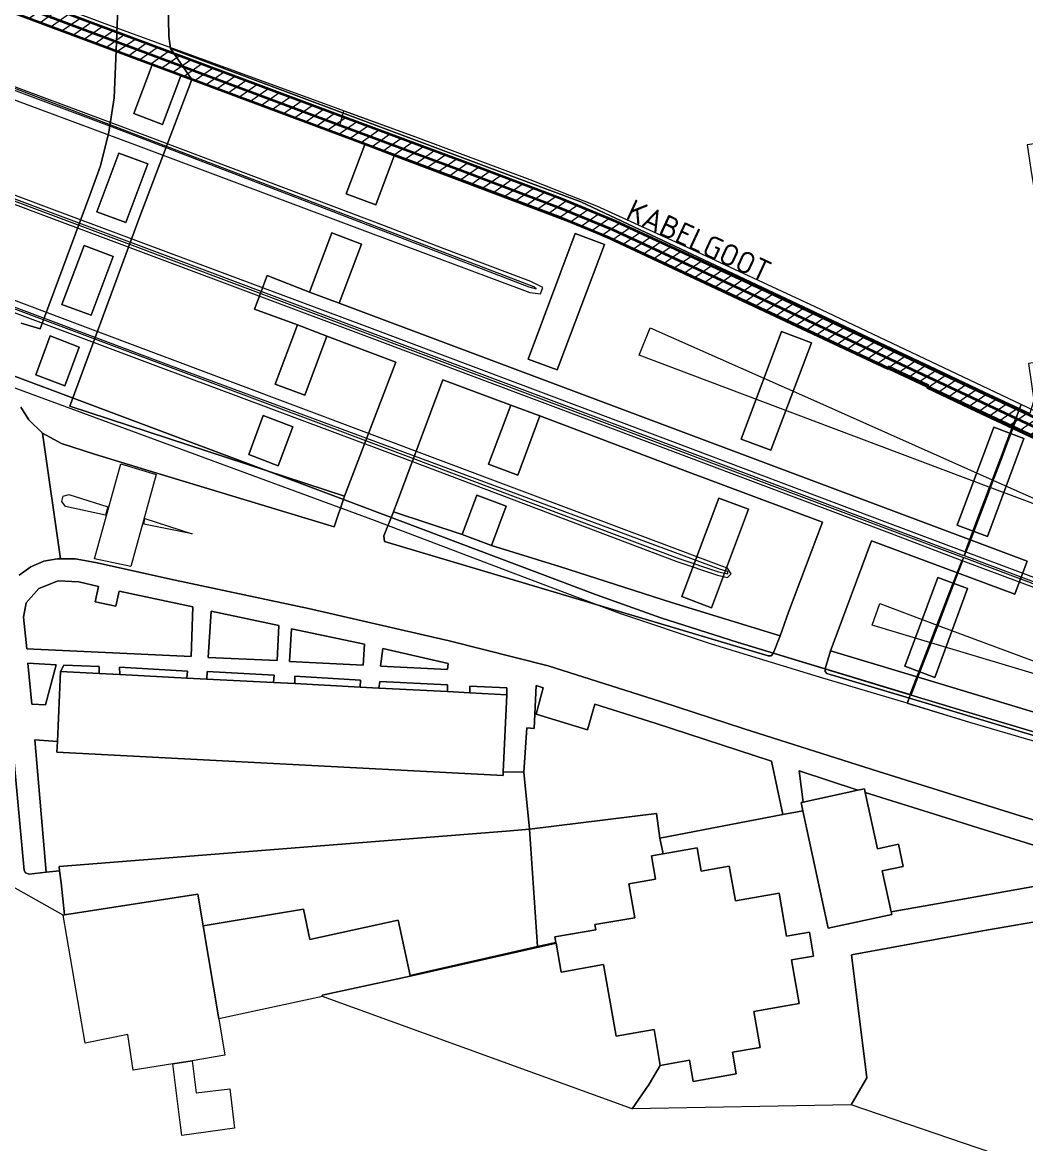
# Model space of a CAD drawing. Header units: metres. Extents: x 112942 to 118371, y 496117 to 499046.
# Drawn here: x 115699.1 to 115813.6, y 497383.7 to 497511.5 of the extents above; entities that cross this region are included whole.
import ezdxf
from ezdxf.enums import TextEntityAlignment as Align

# ---------------------------------------------------------------- set-up
doc = ezdxf.new("R2010")
doc.units = ezdxf.units.M
for name, color, linetype, lineweight in [('B-WE-OG-TOPOKAART-G', 253, 'Continuous', 18), ('N-WE-KL-DATA_GLASVEZEL-G', 90, 'KL-GLASVEZEL-N', 35), ('N-WE-KL-DATA_KABELGOOT-A', 92, 'Continuous', 18), ('N-WE-KL-DATA_KABELGOOT-G', 90, 'Continuous', 35), ('N-WE-KL-DATA_KABELGOOT-T25', 7, 'Continuous', 25)]:
    doc.layers.add(name, color=color, linetype=linetype, lineweight=lineweight)
doc.styles.add('NLCS-ISO-T25', font='NLCS-ISO.ttf', dxfattribs={"height": 2.5})
doc.linetypes.add('KL-GLASVEZEL-N', pattern='A,4,-1,[101,NLCS.SHX,S=0.5,R=0,X=0,Y=0],-1,4,-1,["G",Standard,S=1,R=0,X=-0.25,Y=-0.5],-1.5', length=12.5)

msp = doc.modelspace()

# ---------------------------------------------------------------- hatches: boundary and pattern name
at = {"layer": 'N-WE-KL-DATA_KABELGOOT-A'}
h = msp.add_hatch(dxfattribs=at)
h.set_pattern_fill('ANSI31', color=256, scale=0.35, style=0)
h.set_pattern_definition([(35, (115239.072, 497068.6275), (-0.6373868, 0.9102827), [])])
h.paths.add_polyline_path([(115866.167, 497443.04), (115858.41, 497446.077), (115840.874, 497454.173), (115812.922, 497467.293), (115784.142, 497480.806), (115766.854, 497488.838), (115760.714, 497491.373), (115749.683, 497495.555), (115735.685, 497500.78), (115685.294, 497519.623), (115680.712, 497521.341), (115680.01, 497519.468), (115684.594, 497517.749), (115734.985, 497498.906), (115748.979, 497493.683), (115759.978, 497489.513), (115766.05, 497487.006), (115783.296, 497478.994), (115812.072, 497465.483), (115840.03, 497452.359), (115857.626, 497444.237), (115865.438, 497441.178)])

# ---------------------------------------------------------------- linework, layer by layer
at = {"layer": 'B-WE-OG-TOPOKAART-G'}
for points, elevation in [([(115703.122, 497429.522), (115703.493, 497437.509), (115707.879, 497437.282), (115710.26, 497437.158), (115717.909, 497436.761), (115720.168, 497436.644), (115727.764, 497436.249), (115730.22, 497436.122), (115737.682, 497435.735), (115739.816, 497435.624), (115747.637, 497435.218), (115750.173, 497435.086), (115754.409, 497434.866), (115754.004, 497426.053), (115753.986, 497425.655), (115703.066, 497428.296), (115703.122, 497429.522)], -0.235), ([(115795.301, 497423.694), (115796.687, 497417.283), (115799.095, 497417.804), (115799.64, 497415.279), (115797.248, 497414.762), (115798.261, 497410.079), (115798.325, 497409.781), (115791.084, 497408.215), (115788.184, 497421.631), (115787.983, 497422.562), (115788.236, 497422.617), (115794.443, 497423.958), (115795.208, 497424.124), (115795.301, 497423.694)], 0.049)]:
    msp.add_lwpolyline(points, close=True, dxfattribs=dict(at, elevation=elevation))
for points in [[(115809.343, 497458.05, 6.985), (115808.175, 497454.965, 7.055), (115806.948, 497451.722, 7.071), (115806.934, 497451.686, 7.115), (115806.731, 497451.148, 7.027), (115806.57, 497450.722, 7.078), (115798.806, 497453.639, 7.077), (115779.42, 497460.927, 7.077), (115760.739, 497467.952, 7.08), (115737.283, 497476.748, 7.08), (115716.351, 497484.624, 7.043), (115698.2, 497491.413, 7.053), (115675.74, 497499.817, 7.133), (115641.164, 497512.772, 7.13), (115599.672, 497528.333, 7.123), (115555.869, 497544.778, 7.12), (115518.239, 497558.855, 7.08), (115473.534, 497575.6, 7.077)], [(115697.506, 497540.23, -0.217), (115709.039, 497525.242, -0.407), (115710.2, 497524.825, -0.521), (115712.995, 497523.814, -0.602), (115715.088, 497523.232, -0.577), (115715.593, 497521.301, -0.518), (115714.699, 497519.931, -0.466), (115715.253, 497518.051, -0.452), (115715.769, 497513.904, -0.297), (115715.823, 497509.963, -0.27), (115716.042, 497508.593, -0.322), (115718.445, 497505.035, -0.348), (115712.412, 497489.096, -0.331), (115704.535, 497467.777, -0.309), (115735.884, 497457.524, -0.384), (115734.702, 497454.023, -0.17), (115714.484, 497460.13, -0.148), (115710.457, 497461.347, -0.143), (115707.348, 497462.286, -0.14), (115703.602, 497463.512, -0.14), (115701.428, 497464.678, -0.153), (115699.866, 497466.199, -0.153), (115698.943, 497467.674, -0.188)], [(115698.871, 497535.4, -0.223), (115702.467, 497530.508, -0.23), (115705.034, 497526.43, -0.163), (115707.07, 497522.206, -0.18), (115708.784, 497517.899, -0.19), (115710.014, 497513.299, -0.16), (115709.857, 497509.255, -0.178), (115709.584, 497502.964, -0.164), (115708.981, 497499.029, -0.165), (115708.031, 497495.193, -0.179), (115706.83, 497491.846, -0.178), (115701.137, 497476.604, -0.209), (115698.998, 497477.247, -0.141)], [(115698.998, 497477.247, -0.141), (115701.137, 497476.604, -0.209), (115706.83, 497491.846, -0.178), (115708.031, 497495.193, -0.179), (115708.981, 497499.029, -0.165), (115709.584, 497502.964, -0.164), (115709.857, 497509.255, -0.178), (115710.014, 497513.299, -0.16), (115708.784, 497517.899, -0.19), (115707.07, 497522.206, -0.18), (115705.034, 497526.43, -0.163), (115702.467, 497530.508, -0.23), (115698.871, 497535.4, -0.223)], [(115789.999, 497531.934, -0.353), (115828.944, 497510.552, -0.288), (115831.406, 497509.584, -0.301), (115830.787, 497509.227, -0.206), (115831.601, 497500.819, -0.371), (115817.569, 497498.119, -0.541), (115813.789, 497497.573, -0.541), (115814.188, 497494.775, -0.541), (115817.756, 497473.178, -0.463), (115813.953, 497472.645, -0.463), (115814.535, 497468.469, -0.463), (115814.079, 497466.927, -0.199), (115808.883, 497469.36, -0.203), (115802.718, 497472.297, -0.3), (115798.971, 497474.062, -0.3), (115762.861, 497491.082, -0.338), (115755.282, 497493.906, -0.402), (115716.042, 497508.593, -0.322), (115715.823, 497509.963, -0.27), (115715.769, 497513.904, -0.297)], [(115684.944, 497518.686, 4.923), (115735.245, 497499.877, 6.177), (115749.331, 497494.619, 6.56), (115760.346, 497490.443, 6.627), (115766.452, 497487.922, 6.637), (115783.719, 497479.9, 6.843), (115812.45, 497466.405, 6.85), (115811.286, 497463.329, 6.884), (115810.889, 497462.28, 6.943), (115809.953, 497459.806, 6.959), (115809.701, 497459.139, 6.983), (115809.308, 497458.1, 7.007), (115809.296, 497458.067, 6.985), (115808.128, 497454.983, 7.055), (115806.901, 497451.74, 7.071), (115806.887, 497451.704, 7.115), (115806.679, 497451.167, 7.027), (115798.132, 497454.364, 7.033), (115771.341, 497464.467, 7.063), (115738.457, 497476.81, 7.063), (115702.786, 497490.147, 7.053), (115676.544, 497499.999, 7.157)], [(115691.918, 497517.646, 5.188), (115708.532, 497511.425, 5.63), (115743.976, 497498.482, 6.623), (115757.042, 497493.639, 6.791), (115764.639, 497490.623, 6.812), (115774.992, 497485.926, 6.821), (115789.568, 497479.13, 6.866), (115813.074, 497467.996, 7.046), (115813.016, 497467.835, 8.912), (115812.497, 497466.388, 6.85), (115811.333, 497463.311, 6.884), (115810.936, 497462.262, 6.943), (115810, 497459.788, 6.959), (115809.343, 497458.05, 6.985)], [(115680.382, 497509.327, 7.067), (115711.719, 497497.702, 7.083), (115737.898, 497487.9, 7.073), (115757.039, 497480.756, 6.87), (115758.259, 497480.583, 6.77), (115758.513, 497481.329, 6.77), (115757.142, 497482.003, 6.77), (115746.958, 497485.839, 6.627), (115740.444, 497488.329, 6.542), (115713.432, 497498.546, 5.89), (115691.969, 497506.504, 5.288)], [(115832.246, 497455.815, -0.203), (115807.883, 497467.222, -0.203), (115802.354, 497469.825, -0.216), (115802.509, 497470.221, -0.199), (115798.015, 497472.343, -0.215), (115797.838, 497471.979, -0.225), (115766.046, 497486.887, -0.295), (115762.491, 497488.424, -0.201), (115741.567, 497496.342, -0.223), (115738.199, 497497.606, -0.274), (115718.445, 497505.035, -0.348), (115716.042, 497508.593, -0.322), (115755.282, 497493.906, -0.402), (115762.861, 497491.082, -0.338), (115798.971, 497474.062, -0.3)], [(115694.12, 497505.354, 7.087), (115709.66, 497499.535, 7.087), (115734.542, 497489.992, 7.087), (115756.911, 497481.399, 7.624), (115757.771, 497481.147, 6.8), (115757.479, 497481.404, 6.8), (115689.482, 497507.363, 5.173)], [(115713.933, 497506.714, -0.235), (115717.205, 497505.473, -0.247), (115715.11, 497499.896, -0.239), (115711.829, 497501.171, -0.244), (115713.933, 497506.714, -0.235)], [(115711.829, 497501.171, -0.244), (115715.11, 497499.896, -0.239), (115717.205, 497505.473, -0.247), (115713.933, 497506.714, -0.235), (115711.829, 497501.171, -0.244)], [(115822.839, 497430.37, -0.03), (115803.633, 497436.193, -0.111), (115791.357, 497439.87, -0.218), (115791.981, 497441.574, -0.21), (115796.037, 497452.42, -0.151), (115812.369, 497446.321, -0.146), (115813.797, 497450.082, -0.126), (115775.764, 497464.368, -0.32), (115735.289, 497479.514, -0.238), (115737.815, 497486.256, -0.239), (115734.427, 497487.529, -0.292), (115731.898, 497480.788, -0.293), (115727.052, 497482.663, -0.4), (115725.61, 497478.853, -0.378), (115730.51, 497477.036, -0.294), (115727.973, 497470.298, -0.294), (115731.347, 497469.03, -0.238), (115733.88, 497475.77, -0.239), (115741.729, 497472.806, -0.302), (115735.884, 497457.524, -0.384), (115704.535, 497467.777, -0.309), (115712.412, 497489.096, -0.331), (115718.445, 497505.035, -0.348), (115738.199, 497497.606, -0.274), (115736.09, 497491.989, -0.274)], [(115749.331, 497494.619, 6.56), (115735.335, 497499.843, 6.179), (115735.809, 497501.464, 6.394), (115743.976, 497498.482, 6.623), (115757.042, 497493.639, 6.791), (115764.639, 497490.623, 6.812), (115774.992, 497485.926, 6.821), (115789.568, 497479.13, 6.866), (115813.074, 497467.996, 7.046), (115827.107, 497461.36, 7.049), (115842.766, 497454.08, 7.121), (115852.547, 497449.439, 7.142), (115859.95, 497446.044, 7.151), (115863.875, 497444.432, 6.95), (115868.656, 497442.774, 6.95), (115893.885, 497433.431, 6.986)], [(115675.671, 497499.632, 7.133), (115806.516, 497450.529, 7.078), (115806.356, 497450.152, 7.013), (115806.14, 497449.593, 6.992), (115804.871, 497446.311, 7.094), (115803.677, 497443.221, 7.103), (115802.573, 497440.366, 7.115), (115801.361, 497437.231, 7.181), (115800.442, 497434.851, 7.208), (115800.118, 497433.997, 9.602), (115800.077, 497433.89, 7.208), (115790.077, 497436.878, 7.172), (115777.749, 497440.61, 7.031), (115767.317, 497444.112, 7.031), (115755.118, 497448.729, 6.734), (115739.3, 497454.727, 6.497), (115699.224, 497469.495, 5.609), (115649.052, 497488.14, 4.363)], [(115676.194, 497499.064, 7.157), (115702.435, 497489.212, 7.053), (115738.107, 497475.874, 7.063), (115770.989, 497463.532, 7.063), (115797.781, 497453.429, 7.033), (115806.31, 497450.171, 7.013), (115806.093, 497449.611, 6.992), (115804.824, 497446.329, 7.094), (115803.63, 497443.239, 7.103), (115802.526, 497440.384, 7.115), (115801.314, 497437.249, 7.181), (115800.395, 497434.869, 7.208), (115780.679, 497440.851, 7.123), (115771.962, 497443.635, 7.043), (115764.512, 497446.309, 6.973), (115735.59, 497457.205, 6.387), (115703.53, 497469.214, 5.377), (115672.314, 497480.838, 4.5)], [(115738.199, 497497.606, -0.274), (115741.567, 497496.342, -0.223), (115739.461, 497490.724, -0.224), (115736.09, 497491.989, -0.274), (115738.199, 497497.606, -0.274)], [(115710.115, 497496.629, -0.235), (115713.453, 497495.4, -0.237), (115710.929, 497488.729, -0.237), (115707.621, 497489.955, -0.239), (115710.115, 497496.629, -0.235)], [(115707.621, 497489.955, -0.239), (115710.929, 497488.729, -0.237), (115713.453, 497495.4, -0.237), (115710.115, 497496.629, -0.235), (115707.621, 497489.955, -0.239)], [(115736.09, 497491.989, -0.274), (115739.461, 497490.724, -0.224), (115741.567, 497496.342, -0.223), (115762.491, 497488.424, -0.201), (115766.046, 497486.887, -0.295), (115797.838, 497471.979, -0.225), (115798.015, 497472.343, -0.215), (115802.509, 497470.221, -0.199), (115802.354, 497469.825, -0.216), (115807.883, 497467.222, -0.203), (115832.246, 497455.815, -0.203)], [(115917.35, 497422.679, 6.83), (115866.181, 497441.961, 6.867), (115858.018, 497445.157, 6.887), (115840.452, 497453.266, 6.883), (115812.497, 497466.388, 6.85), (115783.719, 497479.9, 6.843), (115766.452, 497487.922, 6.637), (115760.346, 497490.443, 6.627), (115749.331, 497494.619, 6.56)], [(115696.681, 497479.017, 5.127), (115714.624, 497472.309, 5.663), (115743.326, 497461.563, 6.533), (115773.788, 497450.063, 7.02), (115778.444, 497448.481, 7.08), (115779.579, 497448.242, 7.083), (115780.022, 497448.658, 7.08), (115779.606, 497449.284, 7.07), (115778.937, 497449.536, 7.077), (115739.031, 497464.487, 7.113), (115706.042, 497476.9, 6.973), (115672.199, 497489.658, 7.053)], [(115735.289, 497479.514, -0.238), (115731.898, 497480.788, -0.293), (115734.427, 497487.529, -0.292), (115737.815, 497486.256, -0.239), (115735.289, 497479.514, -0.238)], [(115762.2, 497487.477, -0.246), (115765.54, 497486.223, -0.265), (115760.156, 497471.916, -0.267), (115756.834, 497473.148, -0.245), (115762.2, 497487.477, -0.246)], [(115756.834, 497473.148, -0.245), (115760.156, 497471.916, -0.267), (115765.54, 497486.223, -0.265), (115762.2, 497487.477, -0.246), (115756.834, 497473.148, -0.245)], [(115706.175, 497486.093, -0.299), (115709.493, 497484.854, -0.291), (115706.979, 497478.166, -0.233), (115703.637, 497479.377, -0.235), (115706.175, 497486.093, -0.299)], [(115703.637, 497479.377, -0.235), (115706.979, 497478.166, -0.233), (115709.493, 497484.854, -0.291), (115706.175, 497486.093, -0.299), (115703.637, 497479.377, -0.235)], [(115703.462, 497450.364, -0.173), (115701.428, 497464.678, -0.153), (115703.602, 497463.512, -0.14), (115707.348, 497462.286, -0.14), (115710.457, 497461.347, -0.143), (115714.484, 497460.13, -0.148), (115734.702, 497454.023, -0.17), (115735.884, 497457.524, -0.384), (115741.729, 497472.806, -0.302), (115733.88, 497475.77, -0.239), (115730.51, 497477.036, -0.294), (115725.61, 497478.853, -0.378), (115727.052, 497482.663, -0.4), (115731.898, 497480.788, -0.293), (115735.289, 497479.514, -0.238), (115775.764, 497464.368, -0.32), (115813.797, 497450.082, -0.126), (115812.369, 497446.321, -0.146), (115796.037, 497452.42, -0.151), (115791.981, 497441.574, -0.21), (115791.357, 497439.87, -0.218), (115790.715, 497437.796, -0.187), (115790.74, 497437.491, -0.17), (115790.935, 497437.272, -0.185), (115802.512, 497433.818, -0.13), (115822.719, 497427.753, -0.088)], [(115672.314, 497480.838, 4.5), (115703.53, 497469.214, 5.377), (115735.59, 497457.205, 6.387), (115764.512, 497446.309, 6.973), (115771.962, 497443.635, 7.043), (115780.679, 497440.851, 7.123), (115800.442, 497434.851, 7.208), (115805.736, 497433.249, 7.183), (115839.112, 497423.297, 7.23), (115848.764, 497420.231, 7.093), (115856.606, 497417.507, 7.14), (115862.015, 497415.433, 7.143), (115903.345, 497399.914, 7)], [(115696.821, 497479.392, 5.127), (115714.764, 497472.684, 5.663), (115743.467, 497461.937, 6.533), (115773.923, 497450.44, 7.02), (115778.573, 497448.86, 7.08), (115779.627, 497448.646, 7.06), (115779.608, 497448.923, 7.06), (115778.797, 497449.161, 7.077), (115715.851, 497472.462, 7.15), (115692.104, 497481.335, 7.195)], [(115892.244, 497402.968, 7.364), (115890.593, 497403.618, 7.364), (115885.616, 497405.582, 7.217), (115877.258, 497408.656, 7.217), (115863.078, 497413.98, 7.217), (115859.846, 497415.196, 7.217), (115854.787, 497417.018, 7.217), (115845.463, 497420.222, 7.217), (115838.762, 497422.248, 7.217), (115828.909, 497425.19, 7.208), (115815.963, 497429.148, 7.208), (115807.238, 497431.675, 7.19), (115800.077, 497433.89, 7.208), (115790.077, 497436.878, 7.172), (115777.749, 497440.61, 7.031), (115767.317, 497444.112, 7.031), (115755.118, 497448.729, 6.734), (115739.3, 497454.727, 6.497), (115699.224, 497469.495, 5.356), (115676.966, 497477.828, 4.758)], [(115730.51, 497477.036, -0.294), (115733.88, 497475.77, -0.239), (115731.347, 497469.03, -0.238), (115727.973, 497470.298, -0.294), (115730.51, 497477.036, -0.294)], [(115702.295, 497475.802, -0.238), (115705.593, 497474.49, -0.228), (115703.982, 497470.088, -0.237), (115700.657, 497471.354, -0.236), (115702.295, 497475.802, -0.238)], [(115700.657, 497471.354, -0.236), (115703.982, 497470.088, -0.237), (115705.593, 497474.49, -0.228), (115702.295, 497475.802, -0.238), (115700.657, 497471.354, -0.236)], [(115823.284, 497453.347, 7.052), (115809.458, 497458.552, 7.026), (115789.373, 497466.098, 7.04), (115769.494, 497473.585, 7.049), (115770.764, 497476.727, 7.049), (115789.047, 497468.606, 7.011), (115809.789, 497459.386, 7.008), (115823.284, 497453.347, 7.052)], [(115785.76, 497476.288, -0.214), (115789.168, 497475.008, -0.21), (115784.517, 497462.762, -0.211), (115781.161, 497464.022, -0.212), (115785.76, 497476.288, -0.214)], [(115785.76, 497476.288, -0.214), (115781.161, 497464.022, -0.212), (115784.517, 497462.762, -0.211), (115789.168, 497475.008, -0.21), (115785.76, 497476.288, -0.214)], [(115798.971, 497474.062, -0.3), (115802.718, 497472.297, -0.3), (115808.883, 497469.36, -0.203), (115814.079, 497466.927, -0.199)], [(115741.486, 497455.729, -0.324), (115740.364, 497452.978, -0.215), (115740.444, 497452.347, -0.176), (115767.663, 497444.243, -0.15), (115784.24, 497439.293, -0.164), (115784.565, 497439.295, -0.155), (115784.801, 497439.572, -0.166), (115785.591, 497441.57, -0.244), (115786.552, 497444.266, -0.261), (115790.417, 497454.541, -0.184), (115774.448, 497460.522, -0.282), (115758.179, 497466.667, -0.267), (115754.849, 497467.888, -0.252), (115747.119, 497470.798, -0.297), (115741.486, 497455.729, -0.324)], [(115752.32, 497461.169, -0.252), (115755.664, 497459.92, -0.27), (115758.179, 497466.667, -0.267), (115774.448, 497460.522, -0.282), (115790.417, 497454.541, -0.184), (115786.552, 497444.266, -0.261), (115785.591, 497441.57, -0.244), (115773.191, 497445.374, -0.178), (115760.424, 497449.477, -0.155), (115752.65, 497451.865, -0.27), (115754.344, 497456.356, -0.27), (115750.982, 497457.618, -0.252), (115749.3, 497453.122, -0.251), (115741.486, 497455.729, -0.324), (115747.119, 497470.798, -0.297), (115754.849, 497467.888, -0.252), (115752.32, 497461.169, -0.252)], [(115810.047, 497459.77, 6.959), (115810.983, 497462.244, 6.943), (115811.38, 497463.293, 6.884), (115812.544, 497466.371, 6.85), (115813.063, 497467.818, 8.912), (115813.121, 497467.979, 7.046), (115827.107, 497461.36, 7.049), (115842.766, 497454.08, 7.121), (115852.547, 497449.439, 7.142), (115859.95, 497446.044, 7.151), (115863.875, 497444.432, 6.95), (115868.656, 497442.774, 6.95), (115893.885, 497433.431, 6.986)], [(115698.943, 497467.674, -0.188), (115699.866, 497466.199, -0.153), (115701.428, 497464.678, -0.153), (115703.462, 497450.364, -0.173), (115703.113, 497450.365, -0.194), (115701.579, 497450.101, -0.203), (115700.071, 497449.452, -0.18), (115698.745, 497448.508, -0.159)], [(115726.615, 497466.696, -0.294), (115729.994, 497465.427, -0.239), (115728.326, 497460.979, -0.239), (115724.948, 497462.248, -0.294), (115726.615, 497466.696, -0.294)], [(115724.948, 497462.248, -0.294), (115728.326, 497460.979, -0.239), (115729.994, 497465.427, -0.239), (115726.615, 497466.696, -0.294), (115724.948, 497462.248, -0.294)], [(115754.849, 497467.888, -0.252), (115758.179, 497466.667, -0.267), (115755.664, 497459.92, -0.27), (115752.32, 497461.169, -0.252), (115754.849, 497467.888, -0.252)], [(115809.988, 497465.379, -0.138), (115813.418, 497464.096, -0.127), (115809.25, 497452.896, -0.125), (115805.793, 497454.19, -0.139), (115809.988, 497465.379, -0.138)], [(115809.988, 497465.379, -0.138), (115805.793, 497454.19, -0.139), (115809.25, 497452.896, -0.125), (115813.418, 497464.096, -0.127), (115809.988, 497465.379, -0.138)], [(115832.525, 497441.501, 7), (115806.825, 497451.113, 7.027), (115807.027, 497451.65, 7.115), (115807.041, 497451.686, 7.071), (115808.269, 497454.93, 7.055), (115809.437, 497458.015, 6.985), (115809.449, 497458.048, 7.007), (115809.842, 497459.086, 6.983), (115810.094, 497459.753, 6.959), (115811.03, 497462.227, 6.943), (115811.427, 497463.276, 6.884), (115812.59, 497466.352, 6.85), (115840.452, 497453.266, 6.883)], [(115711.518, 497449.494, -0.264), (115707.365, 497450.367, -0.264), (115710.368, 497461.181, -0.258), (115714.402, 497459.984, -0.258), (115711.518, 497449.494, -0.264)], [(115821.874, 497444.972, 7.08), (115806.617, 497450.704, 7.078), (115806.778, 497451.13, 7.027), (115806.981, 497451.668, 7.115), (115806.995, 497451.704, 7.071), (115808.222, 497454.947, 7.055), (115809.39, 497458.033, 6.985), (115810.047, 497459.77, 6.959)], [(115708.893, 497456.283, -0.003), (115708.602, 497455.338, -0.02), (115704.028, 497456.345, -0.027), (115703.61, 497456.91, -0.02), (115703.792, 497457.516, -0.02), (115704.418, 497457.711, -0.02), (115708.893, 497456.283, -0.003)], [(115752.65, 497451.865, -0.27), (115749.3, 497453.122, -0.251), (115750.982, 497457.618, -0.252), (115754.344, 497456.356, -0.27), (115752.65, 497451.865, -0.27)], [(115778.6, 497457.292, -0.219), (115781.981, 497456.023, -0.207), (115777.762, 497444.789, -0.21), (115774.38, 497446.058, -0.214), (115778.6, 497457.292, -0.219)], [(115774.38, 497446.058, -0.214), (115777.762, 497444.789, -0.21), (115781.981, 497456.023, -0.207), (115778.6, 497457.292, -0.219), (115774.38, 497446.058, -0.214)], [(115741.486, 497455.729, -0.324), (115749.3, 497453.122, -0.251), (115752.65, 497451.865, -0.27), (115760.424, 497449.477, -0.155), (115773.191, 497445.374, -0.178), (115785.591, 497441.57, -0.244), (115784.801, 497439.572, -0.166), (115784.565, 497439.295, -0.155), (115784.24, 497439.293, -0.164), (115767.663, 497444.243, -0.15), (115740.444, 497452.347, -0.176), (115740.364, 497452.978, -0.215), (115741.486, 497455.729, -0.324)], [(115713.088, 497454.974, -0.03), (115718.507, 497453.23, -0.043), (115712.97, 497454.324, -0.037), (115713.088, 497454.974, -0.03)], [(115698.745, 497448.508, -0.159), (115700.071, 497449.452, -0.18), (115701.579, 497450.101, -0.203), (115703.113, 497450.365, -0.194), (115703.462, 497450.364, -0.173), (115705.159, 497450.358, -0.209), (115707.461, 497449.94, -0.226), (115716.559, 497447.94, -0.275), (115731.786, 497444.68, -0.157), (115747.817, 497440.99, -0.147), (115759.105, 497438.139, -0.137)], [(115821.923, 497418.309, 0.11), (115812.998, 497421.054, 0.005), (115796.803, 497426.09, -0.144), (115781.482, 497430.951, -0.162), (115771.935, 497434.088, -0.14), (115759.105, 497438.139, -0.137), (115747.817, 497440.99, -0.147), (115731.786, 497444.68, -0.157), (115716.559, 497447.94, -0.275), (115707.461, 497449.94, -0.226), (115705.159, 497450.358, -0.209), (115703.462, 497450.364, -0.173)], [(115815.963, 497429.148, 7.208), (115807.238, 497431.675, 7.19), (115800.124, 497433.872, 7.208), (115800.165, 497433.979, 9.602), (115800.489, 497434.833, 7.208), (115801.408, 497437.213, 7.181), (115802.62, 497440.348, 7.115), (115803.724, 497443.203, 7.103), (115804.918, 497446.293, 7.094), (115806.187, 497449.575, 6.992), (115806.402, 497450.133, 7.013), (115806.562, 497450.509, 7.078), (115821.804, 497444.785, 7.08)], [(115839.112, 497423.297, 7.23), (115805.736, 497433.249, 7.183), (115800.535, 497434.815, 7.208), (115801.454, 497437.195, 7.181), (115802.666, 497440.33, 7.115), (115803.77, 497443.185, 7.103), (115804.964, 497446.275, 7.094), (115806.233, 497449.557, 6.992), (115806.45, 497450.117, 7.013), (115832.174, 497440.566, 7)], [(115707.439, 497445.45, -0.127), (115709.786, 497444.965, -0.133), (115710.187, 497446.671, -0.11), (115718.583, 497444.874, -0.1), (115718.395, 497439.211, -0.183), (115699.649, 497440.089, -0.067), (115699.238, 497443.711, -0.047), (115699.56, 497445.325, -0.063), (115701.019, 497446.96, -0.107), (115703.202, 497447.833, -0.083), (115705.568, 497447.747, -0.06), (115707.826, 497447.196, -0.08), (115707.439, 497445.45, -0.127)], [(115699.238, 497443.711, -0.047), (115699.649, 497440.089, -0.067), (115718.395, 497439.211, -0.183), (115718.583, 497444.874, -0.1), (115710.187, 497446.671, -0.11), (115709.786, 497444.965, -0.133), (115707.439, 497445.45, -0.127), (115707.826, 497447.196, -0.08), (115705.568, 497447.747, -0.06), (115703.202, 497447.833, -0.083), (115701.019, 497446.96, -0.107), (115699.56, 497445.325, -0.063), (115699.238, 497443.711, -0.047)], [(115803.596, 497448.235, -0.133), (115806.985, 497446.963, -0.122), (115803.238, 497436.834, -0.125), (115799.807, 497438.123, -0.133), (115803.596, 497448.235, -0.133)], [(115806.985, 497446.963, -0.122), (115803.596, 497448.235, -0.133), (115799.807, 497438.123, -0.133), (115803.238, 497436.834, -0.125), (115806.985, 497446.963, -0.122)], [(115796.101, 497442.8, 7.193), (115796.984, 497445.258, 7.176), (115803.512, 497442.805, 7.136), (115819.496, 497436.858, 7.15), (115831.376, 497432.403, 7.214), (115831.329, 497432.26, 7.214), (115821.737, 497435.111, 7.193), (115802.781, 497440.764, 7.179), (115796.101, 497442.8, 7.193)], [(115728.389, 497442.75, -0.113), (115728.194, 497438.769, -0.25), (115720.336, 497439.087, -0.187), (115720.681, 497444.382, -0.067), (115728.389, 497442.75, -0.113)], [(115720.336, 497439.087, -0.187), (115728.194, 497438.769, -0.25), (115728.389, 497442.75, -0.113), (115720.681, 497444.382, -0.067), (115720.336, 497439.087, -0.187)], [(115738.175, 497440.628, -0.127), (115738.022, 497438.237, -0.243), (115729.613, 497438.659, -0.237), (115729.84, 497442.382, -0.077), (115738.175, 497440.628, -0.127)], [(115729.84, 497442.382, -0.077), (115729.613, 497438.659, -0.237), (115738.022, 497438.237, -0.243), (115738.175, 497440.628, -0.127), (115729.84, 497442.382, -0.077)], [(115747.696, 497438.43, -0.14), (115747.647, 497437.729, -0.14), (115740.005, 497438.101, -0.29), (115740.245, 497440.117, -0.17), (115747.696, 497438.43, -0.14)], [(115740.245, 497440.117, -0.17), (115740.005, 497438.101, -0.29), (115747.647, 497437.729, -0.14), (115747.696, 497438.43, -0.14), (115740.245, 497440.117, -0.17)], [(115822.719, 497427.753, -0.088), (115802.512, 497433.818, -0.13), (115790.935, 497437.272, -0.185), (115790.74, 497437.491, -0.17), (115790.715, 497437.796, -0.187), (115791.357, 497439.87, -0.218), (115803.633, 497436.193, -0.111), (115822.839, 497430.37, -0.03)], [(115822.668, 497415.133, 0.167), (115812.442, 497418.333, 0.072), (115795.301, 497423.694, 0.049), (115795.208, 497424.124, 0.049), (115794.443, 497423.958, 0.049), (115787.78, 497426.174, -0.119), (115788.236, 497422.617, 0.049), (115787.983, 497422.562, 0.049), (115788.184, 497421.631, 0.049), (115785.884, 497421.215, -0.11), (115784.622, 497427.266, -0.113), (115771.329, 497431.617, -0.11), (115764.432, 497433.782, -0.045), (115763.603, 497430.841, -0.144), (115757.738, 497432.654, -0.075), (115758.549, 497435.629, -0.108), (115757.767, 497435.906, -0.107), (115757.512, 497431.014, -0.229), (115756.678, 497431.067, -0.238), (115756.351, 497426.008, -0.261), (115754.004, 497426.053, -0.235), (115754.409, 497434.866, -0.235), (115754.397, 497435.661, -0.122), (115750.166, 497435.832, -0.171), (115750.173, 497435.086, -0.235), (115747.637, 497435.218, -0.235), (115747.655, 497435.969, -0.235), (115739.896, 497436.355, -0.284), (115739.816, 497435.624, -0.235), (115737.682, 497435.735, -0.235), (115737.72, 497436.532, -0.272), (115730.231, 497436.97, -0.272), (115730.22, 497436.122, -0.235), (115727.764, 497436.249, -0.235), (115727.844, 497437.1, -0.249), (115720.221, 497437.5, -0.266), (115720.168, 497436.644, -0.235), (115717.909, 497436.761, -0.235), (115717.957, 497437.533, -0.261), (115710.221, 497437.988, -0.264), (115710.26, 497437.158, -0.235), (115707.879, 497437.282, -0.235), (115707.902, 497438.093, -0.246), (115703.838, 497438.228, -0.246), (115703.493, 497437.509, -0.235), (115703.122, 497429.522, -0.235), (115700.532, 497429.707, -0.261), (115701.841, 497414.611, -0.29), (115699.901, 497414.409, -0.342), (115699.486, 497414.54, -0.342), (115699.329, 497414.822, -0.342), (115697.833, 497430.886, -0.206)], [(115702.976, 497438.288, -0.232), (115701.762, 497433.707, -0.232), (115700.196, 497433.779, -0.232), (115699.753, 497438.465, -0.122), (115702.976, 497438.288, -0.232)], [(115701.762, 497433.707, -0.232), (115702.976, 497438.288, -0.232), (115699.753, 497438.465, -0.122), (115700.196, 497433.779, -0.232), (115701.762, 497433.707, -0.232)], [(115707.902, 497438.093, -0.246), (115707.879, 497437.282, -0.235), (115703.493, 497437.509, -0.235), (115703.838, 497438.228, -0.246), (115707.902, 497438.093, -0.246)], [(115717.957, 497437.533, -0.261), (115717.909, 497436.761, -0.235), (115710.26, 497437.158, -0.235), (115710.221, 497437.988, -0.264), (115717.957, 497437.533, -0.261)], [(115727.844, 497437.1, -0.249), (115727.764, 497436.249, -0.235), (115720.168, 497436.644, -0.235), (115720.221, 497437.5, -0.266), (115727.844, 497437.1, -0.249)], [(115759.105, 497438.139, -0.137), (115771.935, 497434.088, -0.14), (115781.482, 497430.951, -0.162), (115796.803, 497426.09, -0.144), (115812.998, 497421.054, 0.005), (115821.923, 497418.309, 0.11), (115826.427, 497416.879, 0.11), (115827.706, 497415.231, 0.185), (115828.535, 497413.847, 0.185), (115829.125, 497412.299, 0.185), (115829.246, 497410.648, 0.148), (115829.29, 497410.041, 0.134), (115829.489, 497407.357, 0.134), (115829.705, 497404.895, 0.134), (115829.945, 497401.169, 0.113), (115830.095, 497397.28, -0.05), (115830.613, 497392.389, -0.033), (115831.529, 497375.237, -0.07)], [(115737.72, 497436.532, -0.272), (115737.682, 497435.735, -0.235), (115730.22, 497436.122, -0.235), (115730.231, 497436.97, -0.272), (115737.72, 497436.532, -0.272)], [(115747.655, 497435.969, -0.235), (115747.637, 497435.218, -0.235), (115739.816, 497435.624, -0.235), (115739.896, 497436.355, -0.284), (115747.655, 497435.969, -0.235)], [(115754.397, 497435.661, -0.122), (115754.409, 497434.866, -0.235), (115750.173, 497435.086, -0.235), (115750.166, 497435.832, -0.171), (115754.397, 497435.661, -0.122)], [(115756.987, 497419.508, -0.25), (115756.351, 497426.008, -0.261), (115756.678, 497431.067, -0.238), (115757.512, 497431.014, -0.229), (115757.767, 497435.906, -0.107), (115758.549, 497435.629, -0.108), (115757.738, 497432.654, -0.075), (115763.603, 497430.841, -0.144), (115764.432, 497433.782, -0.045), (115771.329, 497431.617, -0.11), (115784.622, 497427.266, -0.113), (115785.884, 497421.215, -0.11), (115771.873, 497418.506, -0.25), (115771.479, 497421.311, -0.15), (115756.987, 497419.508, -0.25)], [(115697.833, 497430.886, -0.206), (115699.329, 497414.822, -0.342), (115699.486, 497414.54, -0.342), (115699.901, 497414.409, -0.342), (115701.841, 497414.611, -0.29), (115703.345, 497414.775, -0.281), (115703.544, 497413.387, -0.298), (115703.933, 497409.735, -0.25), (115703.778, 497409.711, -0.25), (115688.602, 497418.22, -0.284)], [(115701.841, 497414.611, -0.29), (115700.532, 497429.707, -0.261), (115703.122, 497429.522, -0.235), (115703.066, 497428.296, -0.235), (115753.986, 497425.655, -0.235), (115754.004, 497426.053, -0.235), (115756.351, 497426.008, -0.261), (115756.987, 497419.508, -0.25), (115754.328, 497419.298, -0.252), (115703.322, 497415.277, -0.293), (115703.345, 497414.775, -0.281), (115701.841, 497414.611, -0.29)], [(115788.236, 497422.617, 0.049), (115787.78, 497426.174, -0.119), (115794.443, 497423.958, 0.049), (115788.236, 497422.617, 0.049)], [(115795.301, 497423.694, 0.049), (115812.442, 497418.333, 0.072), (115822.668, 497415.133, 0.167), (115823.273, 497414.525, 0.182), (115804.085, 497411.105, 0.098), (115798.261, 497410.079, 0.049), (115797.248, 497414.762, 0.049), (115799.64, 497415.279, 0.049), (115799.095, 497417.804, 0.049), (115796.687, 497417.283, 0.049), (115795.301, 497423.694, 0.049)], [(115756.987, 497419.508, -0.25), (115771.479, 497421.311, -0.15), (115771.873, 497418.506, -0.25), (115772.234, 497416.724, 0.104), (115770.916, 497416.494, 0.104), (115771.385, 497413.802, 0.104), (115768.332, 497413.27, 0.104), (115769.001, 497409.427, 0.104), (115764.445, 497408.634, 0.104), (115764.545, 497408.058, 0.104), (115759.9, 497407.249, 0.104), (115760.012, 497406.602, 0.023), (115757.91, 497406.126, 0.113), (115756.987, 497419.508, -0.25)], [(115793.725, 497405.176, 0.22), (115795.489, 497391.162, -0.104), (115793.711, 497388.068, -0.183), (115768.708, 497387.621, 0.792), (115770.638, 497390.445, 0.836), (115771.919, 497392.57, 0.636), (115775.255, 497393.157, 0.104), (115775.673, 497390.756, 0.104), (115780.587, 497391.612, 0.104), (115780.157, 497394.08, 0.104), (115783.325, 497394.632, 0.104), (115782.61, 497398.736, 0.104), (115787.751, 497399.631, 0.104), (115786.883, 497404.609, 0.104), (115789.404, 497405.048, 0.104), (115788.931, 497407.768, 0.104), (115786.337, 497407.317, 0.104), (115785.485, 497412.206, 0.104), (115780.483, 497411.335, 0.104), (115779.792, 497415.303, 0.104), (115776.596, 497414.747, 0.104), (115776.133, 497417.403, 0.104), (115772.234, 497416.724, 0.104), (115771.873, 497418.506, -0.25), (115785.884, 497421.215, -0.11), (115788.184, 497421.631, 0.049), (115791.084, 497408.215, 0.049), (115798.325, 497409.781, 0.049), (115798.261, 497410.079, 0.049), (115804.085, 497411.105, 0.098), (115823.273, 497414.525, 0.182)], [(115719.77, 497408.49, -0.25), (115719.136, 497412.106, -0.25), (115703.933, 497409.735, -0.25), (115703.544, 497413.387, -0.298), (115703.345, 497414.775, -0.281), (115703.322, 497415.277, -0.293), (115754.328, 497419.298, -0.252), (115756.987, 497419.508, -0.25), (115757.91, 497406.126, 0.113), (115743.363, 497402.843, 0.01), (115742.007, 497409.152, -0.25), (115731.911, 497406.956, -0.25), (115731.186, 497410.402, -0.25), (115719.77, 497408.49, -0.25)], [(115760.03, 497406.502, 0.986), (115760.012, 497406.602, 0.023), (115759.9, 497407.249, 0.104), (115764.545, 497408.058, 0.104), (115764.445, 497408.634, 0.104), (115769.001, 497409.427, 0.104), (115768.332, 497413.27, 0.104), (115771.385, 497413.802, 0.104), (115770.916, 497416.494, 0.104), (115772.234, 497416.724, 0.104), (115776.133, 497417.403, 0.104), (115776.596, 497414.747, 0.104), (115779.792, 497415.303, 0.104), (115780.483, 497411.335, 0.104), (115785.485, 497412.206, 0.104), (115786.337, 497407.317, 0.104), (115788.931, 497407.768, 0.104), (115789.404, 497405.048, 0.104), (115786.883, 497404.609, 0.104), (115787.751, 497399.631, 0.104), (115782.61, 497398.736, 0.104), (115783.325, 497394.632, 0.104), (115780.157, 497394.08, 0.104), (115780.587, 497391.612, 0.104), (115775.673, 497390.756, 0.104), (115775.255, 497393.157, 0.104), (115771.919, 497392.57, 0.636), (115771.209, 497396.666, 0.885), (115766.879, 497395.912, 0.891), (115765.457, 497404.068, 1.07), (115760.6, 497403.225, 1.044), (115760.03, 497406.502, 0.986)], [(115703.778, 497409.711, -0.25), (115703.933, 497409.735, -0.25), (115719.136, 497412.106, -0.25), (115719.77, 497408.49, -0.25), (115721.556, 497397.878, 0.7), (115722.221, 497393.759, 0.65), (115718.481, 497393.113, 0.47), (115716.277, 497392.744, -0.25), (115711.759, 497392.016, -0.25), (115711.158, 497396.094, -0.25), (115706.295, 497395.121, -0.25), (115703.778, 497409.711, -0.25)], [(115719.77, 497408.49, -0.25), (115731.186, 497410.402, -0.25), (115731.911, 497406.956, -0.25), (115742.007, 497409.152, -0.25), (115743.363, 497402.843, 0.01), (115743.384, 497402.746, 0.98), (115733.338, 497400.585, 0.96), (115733.373, 497400.428, 0.96), (115721.556, 497397.878, 0.7), (115719.77, 497408.49, -0.25)], [(115793.711, 497388.068, -0.183), (115795.489, 497391.162, -0.104), (115793.725, 497405.176, 0.22), (115808.691, 497407.943, 0.009), (115825.499, 497410.833, 0.176), (115827.102, 497401.57, -0.007), (115827.938, 497395.631, -0.067), (115828.529, 497387.781, -0.053), (115829.161, 497375.974, -0.147), (115793.711, 497388.068, -0.183)], [(115825.499, 497410.833, 0.176), (115808.691, 497407.943, 0.009), (115793.725, 497405.176, 0.22)], [(115743.384, 497402.746, 0.98), (115743.363, 497402.843, 0.01), (115757.91, 497406.126, 0.113), (115760.012, 497406.602, 0.023), (115760.03, 497406.502, 0.986), (115743.384, 497402.746, 0.98)], [(115733.373, 497400.428, 0.96), (115733.338, 497400.585, 0.96), (115743.384, 497402.746, 0.98), (115760.03, 497406.502, 0.986), (115760.6, 497403.225, 1.044), (115765.457, 497404.068, 1.07), (115766.879, 497395.912, 0.891), (115771.209, 497396.666, 0.885), (115771.919, 497392.57, 0.636), (115770.638, 497390.445, 0.836), (115768.708, 497387.621, 0.792), (115733.373, 497400.428, 0.96)], [(115716.277, 497392.744, -0.25), (115718.481, 497393.113, 0.47), (115718.951, 497389.445, 0.47), (115722.791, 497389.908, 0.55), (115723.324, 497385.401, 0.68), (115717.334, 497384.572, 0.46), (115717.103, 497386.36, -0.25), (115716.277, 497392.744, -0.25)]]:
    msp.add_polyline3d(points, dxfattribs=at)
at = {"layer": 'N-WE-KL-DATA_GLASVEZEL-G', "flags": 128}
msp.add_lwpolyline([(113099.712, 499014.37), (113099.44, 499003.59), (113099.499, 498999.792), (113099.804, 498996.137), (113099.53, 498968.354), (113099.566, 498951.056), (113099.476, 498942.658), (113099.726, 498939.408), (113100.155, 498937.952), (113101.157, 498935.413), (113102.32, 498932.796), (113103.399, 498931.465), (113105.433, 498929.886), (113106.674, 498929.14), (113108.587, 498928.742), (113115.604, 498928.288), (113129.599, 498927.262), (113152.277, 498925.63), (113152.278, 498925.63), (113175.725, 498923.657), (113198.974, 498921.279), (113220.698, 498917.529), (113241.314, 498911.718), (113259.89, 498904.498), (113281.526, 498893.155), (113301.308, 498879.664), (113319.784, 498863.537), (113333.555, 498848.523), (113341.231, 498838.155), (113343.813, 498834.565), (113349.506, 498825.765), (113354.73, 498816.673), (113359.468, 498807.319), (113363.708, 498797.729), (113367.618, 498787.457), (113368.69, 498784.539), (113369.84, 498781.239), (113370.932, 498777.919), (113371.966, 498774.58), (113372.942, 498771.223), (113373.858, 498767.849), (113374.715, 498764.461), (113375.512, 498761.057), (113376.249, 498757.641), (113376.904, 498754.201), (113377.495, 498750.762), (113378.051, 498747.312), (113378.547, 498743.858), (113378.751, 498742.291), (113379.096, 498739.399), (113379.409, 498736.448), (113379.688, 498733.512), (113379.978, 498730.104), (113380.237, 498726.718), (113380.477, 498723.355), (113380.731, 498719.632), (113381.013, 498716.6), (113381.313, 498713.488), (113381.645, 498710.241), (113382.004, 498707.026), (113382.398, 498703.847), (113382.864, 498700.521), (113383.288, 498697.357), (113383.734, 498694.396), (113384.26, 498691.285), (113384.844, 498688.186), (113385.484, 498685.098), (113386.182, 498682.023), (113386.937, 498678.961), (113387.748, 498675.913), (113388.615, 498672.881), (113389.539, 498669.866), (113390.518, 498666.868), (113391.552, 498663.889), (113392.642, 498660.93), (113393.786, 498657.991), (113394.984, 498655.073), (113396.236, 498652.179), (113397.542, 498649.308), (113398.9, 498646.462), (113400.311, 498643.642), (113401.774, 498640.848), (113403.288, 498638.082), (113404.854, 498635.344), (113406.469, 498632.635), (113408.135, 498629.958), (113409.85, 498627.311), (113411.614, 498624.697), (113413.425, 498622.115), (113415.285, 498619.568), (113417.191, 498617.056), (113419.143, 498614.579), (113421.141, 498612.139), (113423.183, 498609.736), (113425.27, 498607.372), (113427.401, 498605.046), (113429.574, 498602.761), (113431.788, 498600.516), (113434.044, 498598.312), (113436.344, 498596.148), (113437.799, 498594.819), (113441.055, 498591.955), (113443.465, 498589.927), (113445.915, 498587.941), (113448.402, 498586.001), (113450.924, 498584.108), (113453.48, 498582.262), (113456.07, 498580.463), (113458.734, 498578.718), (113461.177, 498577.178), (113463.659, 498575.644), (113466.184, 498574.143), (113469.543, 498572.148), (113472.314, 498570.568), (113475.129, 498569.013), (113477.98, 498567.48), (113480.865, 498565.962), (113483.778, 498564.454), (113489.504, 498561.531), (113492.64, 498560.008), (113501.635, 498555.639), (113510.63, 498551.27), (113519.626, 498546.901), (113528.621, 498542.532), (113537.616, 498538.163), (113546.611, 498533.794), (113555.593, 498529.431), (113560.418, 498527.154), (113579.63, 498518.055), (113601.833, 498507.934), (113627.27, 498496.378), (113627.896, 498496.699), (113651.209, 498486.151), (113674.376, 498475.686), (113700.62, 498463.505), (113723.402, 498452.851), (113747.607, 498441.92), (113826.936, 498407.232), (113831.96, 498404.555), (113856.291, 498390.206), (113876.281, 498378.09), (113881.116, 498375.349), (113901.444, 498365.312), (113923.487, 498354.345), (113947.094, 498342.456), (113969.922, 498330.857), (113998.595, 498316.097), (114017.505, 498306.229), (114042.278, 498293.06), (114066.728, 498280.02), (114090.418, 498267.163), (114113.179, 498254.611), (114113.179, 498254.611), (114136.142, 498241.86), (114161.935, 498227.268), (114186.026, 498213.509), (114206.354, 498201.808), (114231.746, 498186.946), (114255.923, 498172.65), (114282.573, 498156.533), (114306.156, 498142.09), (114330.404, 498127.051), (114353.649, 498112.661), (114377.173, 498098.282), (114400.39, 498084.264), (114400.39, 498084.264), (114400.39, 498084.264), (114424.381, 498069.86), (114447.304, 498056.342), (114471.846, 498042.035), (114494.618, 498028.886), (114509.723, 498020.344), (114519.828, 498014.63), (114532.295, 498007.637), (114547.431, 497999.207), (114554.569, 497995.219), (114561.698, 497991.236), (114576.34, 497983.145), (114594.008, 497973.536), (114612.78, 497963.411), (114629.357, 497954.521), (114637.087, 497950.389), (114659.016, 497938.907), (114663.476, 497936.6), (114670.112, 497933.227), (114681.314, 497927.562), (114688.002, 497924.245), (114688.002, 497924.245), (114699.381, 497918.468), (114713.724, 497911.12), (114722.775, 497906.57), (114739.305, 497898.205), (114758.236, 497888.959), (114781.307, 497877.636), (114789.929, 497873.442), (114806.071, 497865.567), (114820.247, 497858.793), (114832.07, 497853.143), (114839.35, 497849.661), (114859.114, 497839.161), (114859.834, 497838.808), (114861.029, 497838.223), (114918.608, 497811.949), (114920.617, 497810.991), (114927.641, 497808.928), (114945.501, 497801.09), (114955.15, 497796.805), (114965.848, 497790.973), (114978.069, 497784.16), (114993.439, 497777.439), (115009.534, 497770.42), (115024.846, 497763.803), (115042.759, 497756.185), (115061.558, 497748.294), (115077.255, 497741.973), (115077.779, 497741.733), (115092.907, 497735.4), (115110.354, 497728.204), (115119.312, 497724.566), (115128.235, 497737.264), (115131.2, 497735.069), (115137.069, 497730.88), (115143.723, 497726.432), (115148.029, 497723.754), (115152.972, 497720.979), (115157.087, 497718.73), (115164.692, 497714.92), (115172.898, 497710.903), (115184.421, 497705.42), (115193.888, 497701.085), (115205.145, 497695.936), (115213.536, 497692.157), (115219.93, 497689.177), (115224.911, 497687.06), (115232.819, 497683.83), (115236.05, 497682.537), (115239.06, 497681.366), (115251.825, 497676.544), (115276.956, 497667.151), (115291.756, 497661.561), (115301.108, 497658.029), (115320.058, 497650.863), (115338.866, 497643.693), (115343.986, 497641.686), (115350.871, 497638.768), (115360.275, 497634.799), (115365.004, 497632.73), (115366.013, 497632.289), (115368.097, 497631.377), (115378.556, 497626.904), (115381.75, 497621.432), (115390.867, 497617.898), (115409.483, 497610.935), (115429.461, 497603.463), (115472.724, 497587.274), (115509.337, 497573.467), (115554.049, 497556.742), (115598.687, 497540.018), (115647.817, 497521.572), (115674.818, 497511.419), (115678.607, 497521.062), (115684.944, 497518.686), (115735.335, 497499.843), (115749.331, 497494.619), (115760.346, 497490.443), (115766.452, 497487.922), (115783.719, 497479.9), (115812.497, 497466.388), (115840.452, 497453.266), (115858.018, 497445.157), (115866.741, 497441.75), (115868.95, 497447.502), (115869.315, 497448.433, -0.1086482), (116037.119, 497385.881), (116033.732, 497377.249), (116036.858, 497376.155), (116055.709, 497369.801), (116070.22, 497365.032), (116083.866, 497360.782), (116098.486, 497356.612), (116108.822, 497353.737), (116119.993, 497350.693), (116139.214, 497345.83), (116156.574, 497341.763), (116175.357, 497337.731), (116192.155, 497334.492), (116209.518, 497331.394), (116229.215, 497328.132), (116252.122, 497324.636), (116273.129, 497321.579), (116294.892, 497318.468), (116318.004, 497315.13), (116350.283, 497310.51), (116375.702, 497308.929), (116382.507, 497308.552), (116391.295, 497307.551), (116394.42, 497307.113), (116414.484, 497304.356), (116428.189, 497302.486), (116446.786, 497300.064), (116447.908, 497300.203), (116465.238, 497297.672), (116484.7, 497295.014), (116499.765, 497292.854), (116518.539, 497290.195), (116530.143, 497288.552), (116530.143, 497288.552), (116543.156, 497286.449), (116557.771, 497284.095), (116583.542, 497280.464), (116599.888, 497278.119), (116603.095, 497277.66), (116619.573, 497275.303), (116621.152, 497275.082), (116633.544, 497273.341), (116633.545, 497273.341), (116653.547, 497270.317), (116671.848, 497267.597), (116690.341, 497264.969), (116706.459, 497262.623), (116729, 497259.366), (116746.183, 497256.921), (116746.184, 497256.921), (116763.721, 497254.622), (116779.247, 497252.629), (116791.531, 497250.928), (116804.353, 497248.974), (116819.991, 497246.579), (116821.942, 497246.281), (116839.124, 497243.442), (116854.06, 497240.888), (116866.134, 497238.738), (116881.205, 497235.958), (116895.36, 497233.221), (116911.178, 497229.829), (116922.465, 497227.404), (116928.773, 497226.001), (116935.648, 497224.384), (116950.836, 497220.819), (116958.714, 497218.906), (116965.477, 497217.317), (116970.562, 497216.021), (116987.366, 497211.877), (117002.705, 497207.462), (117002.705, 497207.462), (117026.556, 497200.667), (117041.28, 497196.413), (117055.76, 497192.029), (117063.582, 497189.546), (117071.053, 497187.195), (117080.69, 497184.04), (117093.272, 497179.894), (117102.488, 497176.852), (117114.903, 497172.605), (117124.555, 497169.23), (117134.115, 497165.827), (117143.269, 497162.513), (117150.342, 497159.896), (117159.785, 497156.382), (117168.774, 497152.871), (117182.119, 497147.629), (117192.881, 497143.365), (117204.198, 497138.799), (117217.184, 497133.348), (117226.157, 497129.506), (117239.846, 497123.574), (117253.21, 497117.561), (117269.955, 497109.886), (117278.809, 497105.935), (117302.805, 497094.576), (117323.216, 497084.391), (117346.155, 497072.511), (117363.367, 497063.365), (117378.148, 497055.442), (117384.742, 497052.043), (117399.04, 497044.254), (117409.51, 497038.487), (117420.5, 497032.438), (117432.495, 497025.833), (117444.112, 497019.348), (117453.997, 497013.779), (117460.381, 497010.106), (117462.6, 497008.829), (117467.424, 497005.984), (117473.009, 497002.315), (117482.442, 496995.949), (117488.683, 496991.858), (117493.711, 496988.515), (117505.616, 496980.429), (117514.441, 496974.41), (117525.05, 496967.096), (117535.796, 496959.485), (117547.23, 496951.267), (117557.585, 496943.711), (117574.725, 496930.877), (117584.774, 496923.248), (117592.054, 496917.522), (117597.844, 496912.957), (117613.512, 496900.322), (117621.06, 496894.333), (117626.229, 496889.908), (117630.809, 496885.962), (117636.101, 496880.593), (117685.655, 496838.529), (117692.098, 496833.912), (117696.353, 496830.657), (117701.07, 496827.085), (117706.802, 496822.941), (117710.585, 496820.306), (117715.134, 496817.45), (117719.576, 496814.837), (117722.919, 496812.983), (117718.587, 496804.541), (117720.016, 496802.775), (117728.12, 496798.196), (117740.789, 496785.864), (117748.266, 496778.386), (117756.127, 496770.477), (117770.21, 496756.008), (117775.046, 496747.786), (117803.816, 496716.504), (117807.167, 496716.328), (117813.787, 496708.903), (117815.669, 496706.776), (117792.341, 496684.844), (117796.417, 496680.267), (117805.765, 496669.56), (117810.369, 496664.123), (117816.572, 496656.462), (117820.684, 496651.328), (117828.744, 496641.238), (117838.669, 496628.681), (117849.95, 496614.025), (117862.38, 496598.118, -0.4142136), (117862.164, 496596.364), (117861.342, 496595.721, 0.4038997), (117861.1, 496594.002), (117896.691, 496544.976), (117898.377, 496542.654), (117901.058, 496544.599), (117910.823, 496530.799), (117912.397, 496528.613), (117919.735, 496517.522), (117924.034, 496510.821), (117926.852, 496506.352), (117929.449, 496501.812), (117931.551, 496497.719), (117932.901, 496494.763), (117933.935, 496492.403), (117934.954, 496489.973), (117935.883, 496487.497), (117936.745, 496485.072), (117937.542, 496482.62), (117938.237, 496480.116), (117938.515, 496478.903), (117939.155, 496478.359), (117960.435, 496460.288), (117970.788, 496447.015), (117978.262, 496436.696), (117997.148, 496409), (118016.891, 496379.416), (118034.954, 496351.955), (118044.736, 496336.863), (118041.01, 496334.447), (118041.587, 496333.505), (118042.91, 496333.206), (118069.408, 496350.361), (118089.138, 496359.544), (118098.753, 496366.148), (118097.882, 496367.416), (118095.05, 496369.546), (118086.345, 496370.643)], format="xyb", dxfattribs=at)
at = {"layer": 'N-WE-KL-DATA_KABELGOOT-G', "elevation": 6.848}
msp.add_lwpolyline([(115866.167, 497443.04), (115858.41, 497446.077), (115840.874, 497454.173), (115812.922, 497467.293), (115784.142, 497480.806), (115766.854, 497488.838), (115760.714, 497491.373), (115749.683, 497495.555), (115735.685, 497500.78), (115685.294, 497519.623), (115680.712, 497521.341), (115680.01, 497519.468), (115684.594, 497517.749), (115734.985, 497498.906), (115748.979, 497493.683), (115759.978, 497489.513), (115766.05, 497487.006), (115783.296, 497478.994), (115812.072, 497465.483), (115840.03, 497452.359), (115857.626, 497444.237), (115865.438, 497441.178)], close=True, dxfattribs=at)

# ---------------------------------------------------------------- texts
at = {"layer": 'N-WE-KL-DATA_KABELGOOT-T25', "style": 'NLCS-ISO-T25'}
msp.add_text('KABELGOOT', height=2.5, rotation=335.0811, dxfattribs=at).set_placement((115775.498, 497484.822, 6.848), align=Align.BOTTOM_CENTER)

doc.saveas('drawing.dxf')
